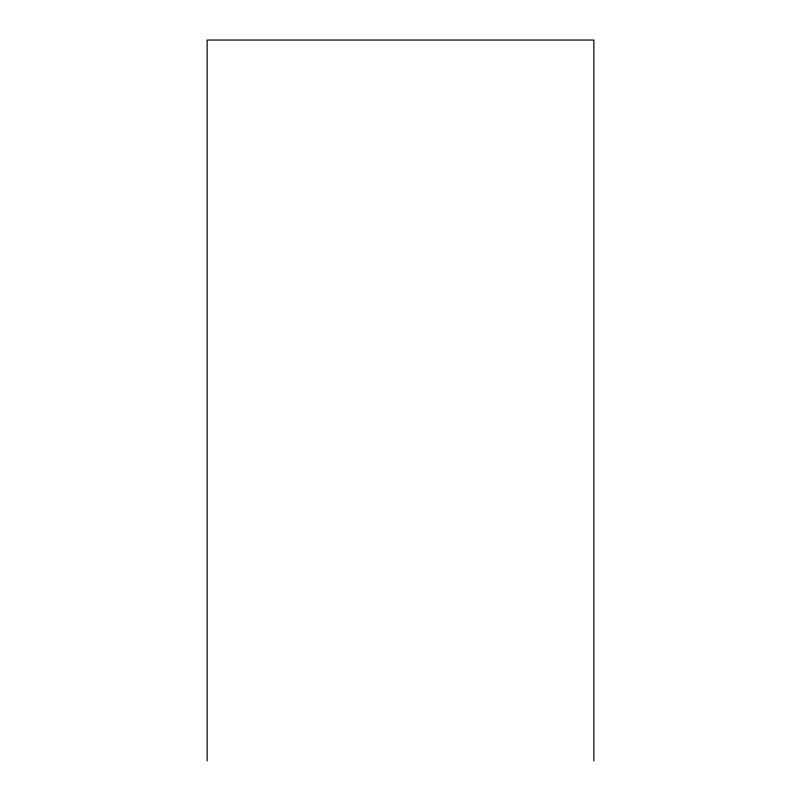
<?xml version="1.0" encoding="UTF-8"?>
<svg xmlns="http://www.w3.org/2000/svg" width="801" height="801" viewBox="0 0 801 801"><rect width="100%" height="100%" fill="white"/><g stroke="black" fill="none" stroke-linecap="round" stroke-linejoin="round"><path stroke-width="1.2" d="M593.861 760.95L593.861 40.05L207.139 40.05L207.139 760.95"/></g></svg>
